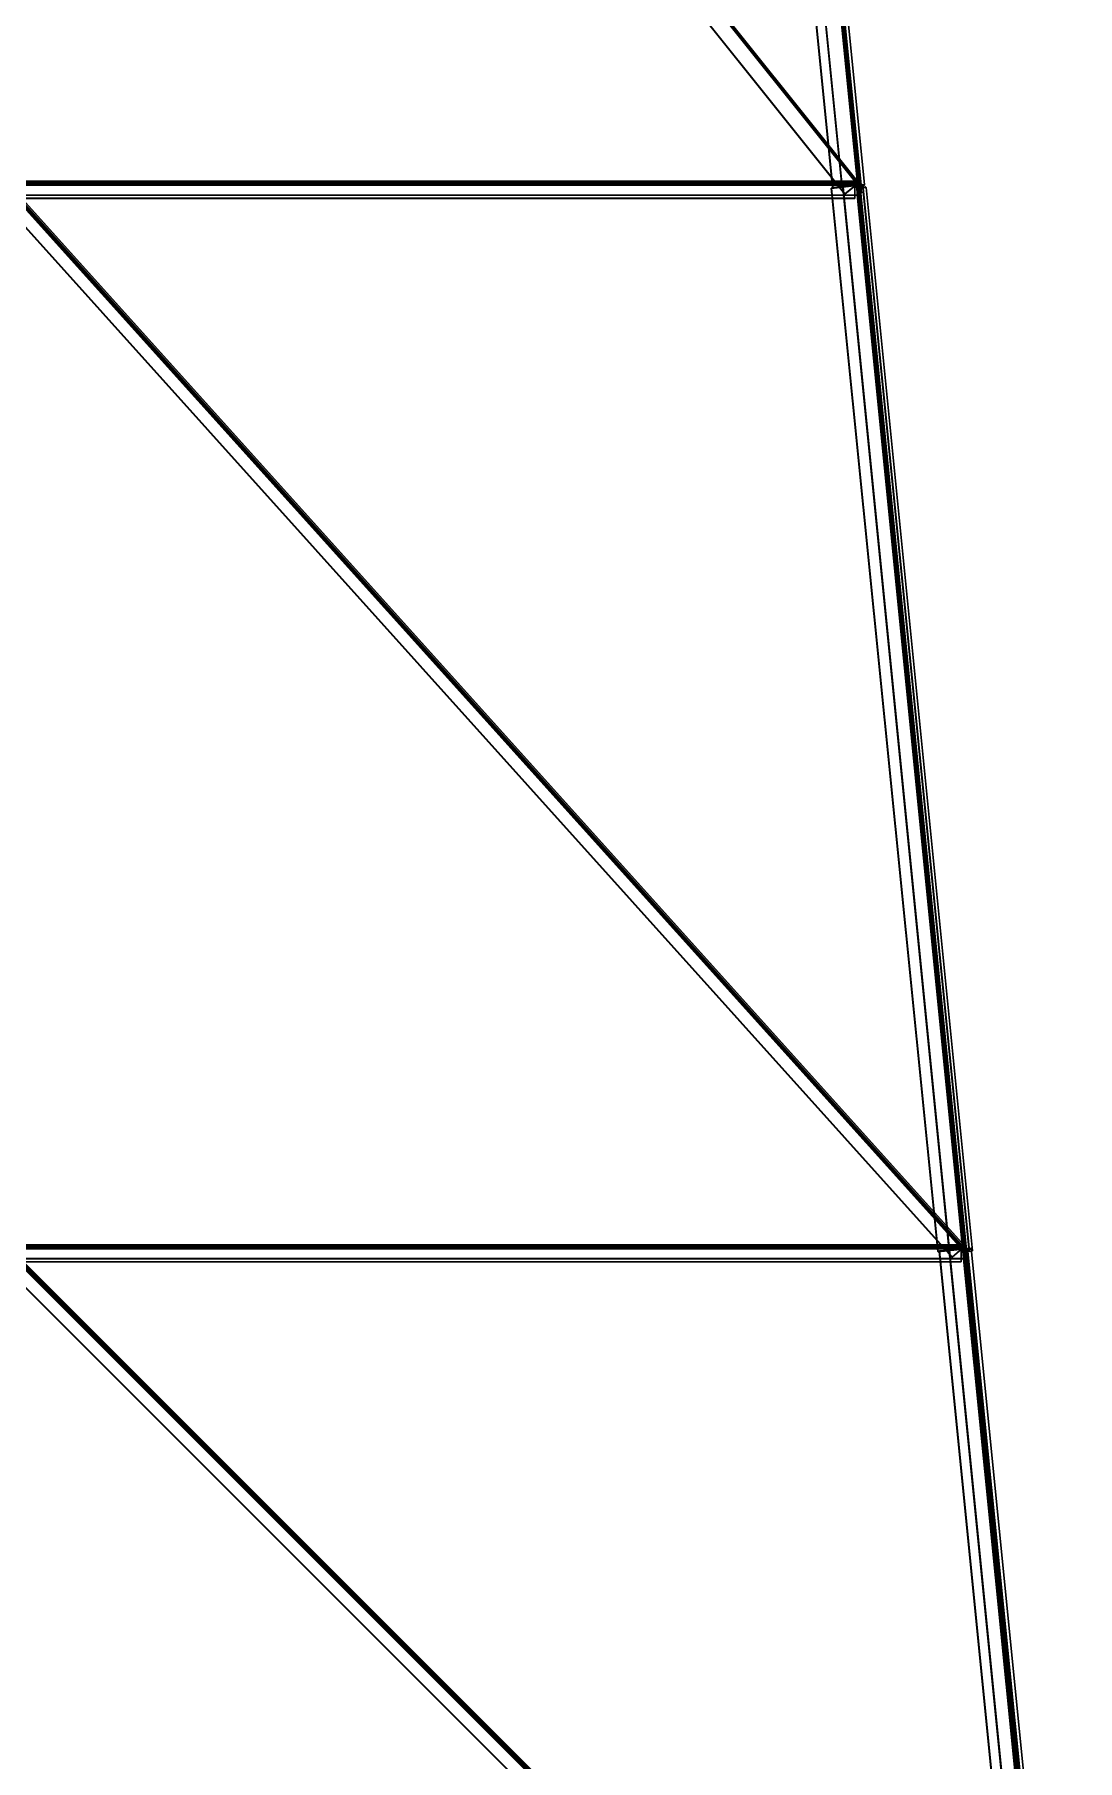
# Model space of a CAD drawing. Extents: x -15.8 to 15, y 4.5 to 69.4.
# Drawn here: x 0.14 to 5.05, y 12.6 to 20.71 of the extents above; entities that cross this region are included whole.
import ezdxf

# ---------------------------------------------------------------- set-up
doc = ezdxf.new("R2010")
doc.units = 0

msp = doc.modelspace()

# ---------------------------------------------------------------- linework, layer by layer
at = {"layer": '1', "color": 5}
for points in [[(0.0152, 25.0145, 3.5234), (4.0152, 20.0145, 4.0234), (3.9531, 19.9643, 4.0189), (-0.0469, 24.9643, 3.5189)], [(-0.0465, 24.9649, -3.5209), (3.9535, 19.9649, -4.0209), (4.0159, 20.015, -4.0226), (0.0159, 25.015, -3.5226)], [(-0.0464, 24.9642, 3.5129), (3.9536, 19.9642, 4.0129), (4.0111, 20.0106, 4.017), (0.0111, 25.0106, 3.517)], [(0.0116, 25.0109, -3.5165), (4.0116, 20.0109, -4.0165), (3.9539, 19.9646, -4.0149), (-0.0461, 24.9646, -3.5149)], [(0.0111, 25.0106, 3.517), (4.0111, 20.0106, 4.017), (4.0179, 20.0087, 3.9434), (0.0179, 25.0087, 3.4434)], [(0.0164, 25.0074, -3.4428), (4.0164, 20.0074, -3.9428), (4.0116, 20.0109, -4.0165), (0.0116, 25.0109, -3.5165)], [(0.0226, 25.0124, 3.4437), (4.0226, 20.0124, 3.9437), (4.0152, 20.0145, 4.0234), (0.0152, 25.0145, 3.5234)], [(0.0159, 25.015, -3.5226), (4.0159, 20.015, -4.0226), (4.0211, 20.0112, -3.9429), (0.0211, 25.0112, -3.4429)], [(0.0211, 25.0112, -3.4429), (4.0211, 20.0112, -3.9429), (4.0164, 20.0074, -3.9428), (0.0164, 25.0074, -3.4428)], [(0.0179, 25.0087, 3.4434), (4.0179, 20.0087, 3.9434), (4.0226, 20.0124, 3.9437), (0.0226, 25.0124, 3.4437)], [(3.4395, 25.0039, -0.0125), (3.9395, 20.0039, -4.0125), (4.0181, 20.0171, -4.0191), (3.5181, 25.0171, -0.0191)], [(3.4405, 25.0003, -0.0078), (3.9405, 20.0003, -4.0078), (3.9395, 20.0039, -4.0125), (3.4395, 25.0039, -0.0125)], [(3.5189, 25.0168, 0.0186), (4.0189, 20.0168, 4.0186), (3.9399, 20.0051, 4.0139), (3.4399, 25.0051, 0.0139)], [(3.4399, 25.0051, 0.0139), (3.9399, 20.0051, 4.0139), (3.9407, 20.0015, 4.0093), (3.4407, 25.0015, 0.0093)], [(3.5132, 25.0125, -0.014), (4.0132, 20.0125, -4.014), (3.9405, 20.0003, -4.0078), (3.4405, 25.0003, -0.0078)], [(3.4407, 25.0015, 0.0093), (3.9407, 20.0015, 4.0093), (4.0138, 20.0123, 4.0136), (3.5138, 25.0123, 0.0136)], [(3.5256, 24.9677, 0.0436), (4.0256, 19.9677, -3.9564), (4.0132, 20.0125, -4.014), (3.5132, 25.0125, -0.014)], [(3.5138, 25.0123, 0.0136), (4.0138, 20.0123, 4.0136), (4.0239, 19.9671, 3.9559), (3.5239, 24.9671, -0.0441)], [(3.5181, 25.0171, -0.0191), (4.0181, 20.0171, -4.0191), (4.0315, 19.9687, -3.9569), (3.5315, 24.9687, 0.0431)], [(3.5298, 24.968, -0.0438), (4.0298, 19.968, 3.9562), (4.0189, 20.0168, 4.0186), (3.5189, 25.0168, 0.0186)], [(-0.0469, 24.9643, 3.5189), (3.9531, 19.9643, 4.0189), (3.9536, 19.9642, 4.0129), (-0.0464, 24.9642, 3.5129)], [(-0.0461, 24.9646, -3.5149), (3.9539, 19.9646, -4.0149), (3.9535, 19.9649, -4.0209), (-0.0465, 24.9649, -3.5209)], [(3.5239, 24.9671, -0.0441), (4.0239, 19.9671, 3.9559), (4.0298, 19.968, 3.9562), (3.5298, 24.968, -0.0438)], [(3.5315, 24.9687, 0.0431), (4.0315, 19.9687, -3.9569), (4.0256, 19.9677, -3.9564), (3.5256, 24.9677, 0.0436)], [(0.013, 20.0131, -4.0136), (4.513, 15.0131, -4.5136), (4.4581, 14.9647, -4.5244), (-0.0419, 19.9647, -4.0244)], [(-0.0419, 19.9647, -4.0244), (4.4581, 14.9647, -4.5244), (4.4584, 14.9656, -4.5303), (-0.0416, 19.9656, -4.0303)], [(-0.0416, 19.9656, -4.0303), (4.4584, 14.9656, -4.5303), (4.5178, 15.0179, -4.5187), (0.0178, 20.0179, -4.0187)], [(-0.0412, 19.9656, 4.0267), (4.4588, 14.9656, 4.5267), (4.5135, 15.0134, 4.5128), (0.0135, 20.0134, 4.0128)], [(-0.0407, 19.9666, 4.0326), (4.4593, 14.9666, 4.5326), (4.4588, 14.9656, 4.5267), (-0.0412, 19.9656, 4.0267)], [(0.0185, 20.0184, 4.0176), (4.5185, 15.0184, 4.5176), (4.4593, 14.9666, 4.5326), (-0.0407, 19.9666, 4.0326)], [(0.0097, 20.0188, -4.0097), (4.0097, 20.0188, -0.0097), (3.9678, 20.0096, 0.0322), (-0.0322, 20.0096, -3.9678)], [(-0.0322, 20.0096, -3.9678), (3.9678, 20.0096, 0.0322), (3.9682, 20.0056, 0.0318), (-0.0318, 20.0056, -3.9682)], [(-0.032, 20.0109, 3.968), (3.968, 20.0109, -0.032), (4.0101, 20.0184, 0.0101), (0.0101, 20.0184, 4.0101)], [(-0.0316, 20.0069, 3.9684), (3.9684, 20.0069, -0.0316), (3.968, 20.0109, -0.032), (-0.032, 20.0109, 3.968)], [(-0.0318, 20.0056, -3.9682), (3.9682, 20.0056, 0.0318), (4.0074, 20.0143, -0.0074), (0.0074, 20.0143, -4.0074)], [(0.0076, 20.014, 4.0076), (4.0076, 20.014, 0.0076), (3.9684, 20.0069, -0.0316), (-0.0316, 20.0069, 3.9684)], [(0.0135, 20.0134, 4.0128), (4.5135, 15.0134, 4.5128), (4.5067, 15.0001, 4.4404), (0.0067, 20.0001, 3.9404)], [(0.0067, 20.0001, 3.9404), (4.5067, 15.0001, 4.4404), (4.5112, 15.004, 4.4392), (0.0112, 20.004, 3.9392)], [(0.0074, 20.0143, -4.0074), (4.0074, 20.0143, -0.0074), (4.0135, 19.9589, -0.0135), (0.0135, 19.9589, -4.0135)], [(0.0126, 19.9584, 4.0126), (4.0126, 19.9584, 0.0126), (4.0076, 20.014, 0.0076), (0.0076, 20.014, 4.0076)], [(0.0086, 20.0018, -3.9406), (4.5086, 15.0018, -4.4406), (4.513, 15.0131, -4.5136), (0.013, 20.0131, -4.0136)], [(0.0131, 20.0057, -3.9398), (4.5131, 15.0057, -4.4398), (4.5086, 15.0018, -4.4406), (0.0086, 20.0018, -3.9406)], [(0.0162, 19.9595, -4.0162), (4.0162, 19.9595, -0.0162), (4.0097, 20.0188, -0.0097), (0.0097, 20.0188, -4.0097)], [(0.0101, 20.0184, 4.0101), (4.0101, 20.0184, 0.0101), (4.0154, 19.9589, 0.0154), (0.0154, 19.9589, 4.0154)], [(0.0112, 20.004, 3.9392), (4.5112, 15.004, 4.4392), (4.5185, 15.0184, 4.5176), (0.0185, 20.0184, 4.0176)], [(0.0178, 20.0179, -4.0187), (4.5178, 15.0179, -4.5187), (4.5131, 15.0057, -4.4398), (0.0131, 20.0057, -3.9398)], [(4.0181, 20.0171, -4.0191), (3.9395, 20.0039, -4.0125), (3.9405, 20.0003, -4.0078)], [(4.0189, 20.0168, 4.0186), (3.9407, 20.0015, 4.0093), (3.9399, 20.0051, 4.0139)], [(4.0181, 20.0171, -4.0191), (3.9405, 20.0003, -4.0078), (4.0132, 20.0125, -4.014)], [(4.0189, 20.0168, 4.0186), (4.0138, 20.0123, 4.0136), (3.9407, 20.0015, 4.0093)], [(4.0226, 20.0158, 0.015), (4.0165, 20.0115, 0.011), (3.9427, 20.0085, 0.0158)], [(4.0226, 20.0158, 0.015), (3.9427, 20.0085, 0.0158), (3.9429, 20.0125, 0.0203)], [(3.9429, 20.0125, 0.0203), (4.4429, 15.0125, 4.5203), (4.4427, 15.0085, 4.5158), (3.9427, 20.0085, 0.0158)], [(3.9427, 20.0085, 0.0158), (4.4427, 15.0085, 4.5158), (4.5165, 15.0115, 4.511), (4.0165, 20.0115, 0.011)], [(4.0226, 20.0158, 0.015), (4.5226, 15.0158, 4.515), (4.4429, 15.0125, 4.5203), (3.9429, 20.0125, 0.0203)], [(4.0236, 20.0151, -0.0142), (3.944, 20.0144, -0.0222), (3.9436, 20.0103, -0.0178)], [(4.0236, 20.0151, -0.0142), (3.9436, 20.0103, -0.0178), (4.0172, 20.011, -0.0103)], [(3.9436, 20.0103, -0.0178), (4.4436, 15.0103, -4.5178), (4.444, 15.0144, -4.5222), (3.944, 20.0144, -0.0222)], [(4.0172, 20.011, -0.0103), (4.5172, 15.011, -4.5103), (4.4436, 15.0103, -4.5178), (3.9436, 20.0103, -0.0178)], [(3.944, 20.0144, -0.0222), (4.444, 15.0144, -4.5222), (4.5236, 15.0151, -4.5142), (4.0236, 20.0151, -0.0142)], [(4.0152, 20.0145, 4.0234), (3.9536, 19.9642, 4.0129), (3.9531, 19.9643, 4.0189)], [(4.0159, 20.015, -4.0226), (3.9535, 19.9649, -4.0209), (3.9539, 19.9646, -4.0149)], [(4.0152, 20.0145, 4.0234), (4.0111, 20.0106, 4.017), (3.9536, 19.9642, 4.0129)], [(4.0159, 20.015, -4.0226), (3.9539, 19.9646, -4.0149), (4.0116, 20.0109, -4.0165)], [(4.0097, 20.0188, -0.0097), (3.9682, 20.0056, 0.0318), (3.9678, 20.0096, 0.0322)], [(4.0101, 20.0184, 0.0101), (3.968, 20.0109, -0.032), (3.9684, 20.0069, -0.0316)], [(4.0097, 20.0188, -0.0097), (4.0074, 20.0143, -0.0074), (3.9682, 20.0056, 0.0318)], [(4.0101, 20.0184, 0.0101), (3.9684, 20.0069, -0.0316), (4.0076, 20.014, 0.0076)], [(4.0097, 20.0188, -0.0097), (4.0135, 19.9589, -0.0135), (4.0074, 20.0143, -0.0074)], [(4.0101, 20.0184, 0.0101), (4.0076, 20.014, 0.0076), (4.0126, 19.9584, 0.0126)], [(4.0097, 20.0188, -0.0097), (4.0162, 19.9595, -0.0162), (4.0135, 19.9589, -0.0135)], [(4.0101, 20.0184, 0.0101), (4.0126, 19.9584, 0.0126), (4.0154, 19.9589, 0.0154)], [(4.0152, 20.0145, 4.0234), (4.0179, 20.0087, 3.9434), (4.0111, 20.0106, 4.017)], [(4.0159, 20.015, -4.0226), (4.0116, 20.0109, -4.0165), (4.0164, 20.0074, -3.9428)], [(4.0236, 20.0151, -0.0142), (4.0172, 20.011, -0.0103), (4.0122, 19.9614, 0.0443)], [(4.0236, 20.0151, -0.0142), (4.0122, 19.9614, 0.0443), (4.0182, 19.9614, 0.0449)], [(4.0122, 19.9614, 0.0443), (4.5122, 14.9614, -4.4557), (4.5172, 15.011, -4.5103), (4.0172, 20.011, -0.0103)], [(4.0182, 19.9614, 0.0449), (4.5182, 14.9614, -4.4551), (4.5122, 14.9614, -4.4557), (4.0122, 19.9614, 0.0443)], [(4.0181, 20.0171, -4.0191), (4.0132, 20.0125, -4.014), (4.0256, 19.9677, -3.9564)], [(4.0189, 20.0168, 4.0186), (4.0239, 19.9671, 3.9559), (4.0138, 20.0123, 4.0136)], [(4.0226, 20.0158, 0.015), (4.0209, 19.9622, -0.0443), (4.0149, 19.9619, -0.0439)], [(4.0226, 20.0158, 0.015), (4.0149, 19.9619, -0.0439), (4.0165, 20.0115, 0.011)], [(4.0165, 20.0115, 0.011), (4.5165, 15.0115, 4.511), (4.5149, 14.9619, 4.4561), (4.0149, 19.9619, -0.0439)], [(4.0149, 19.9619, -0.0439), (4.5149, 14.9619, 4.4561), (4.5209, 14.9622, 4.4557), (4.0209, 19.9622, -0.0443)], [(4.0152, 20.0145, 4.0234), (4.0226, 20.0124, 3.9437), (4.0179, 20.0087, 3.9434)], [(4.0159, 20.015, -4.0226), (4.0164, 20.0074, -3.9428), (4.0211, 20.0112, -3.9429)], [(4.0181, 20.0171, -4.0191), (4.0256, 19.9677, -3.9564), (4.0315, 19.9687, -3.9569)], [(4.0236, 20.0151, -0.0142), (4.5236, 15.0151, -4.5142), (4.5182, 14.9614, -4.4551), (4.0182, 19.9614, 0.0449)], [(4.0189, 20.0168, 4.0186), (4.0298, 19.968, 3.9562), (4.0239, 19.9671, 3.9559)], [(4.0209, 19.9622, -0.0443), (4.5209, 14.9622, 4.4557), (4.5226, 15.0158, 4.515), (4.0226, 20.0158, 0.015)], [(0.0154, 19.9589, 4.0154), (4.0154, 19.9589, 0.0154), (4.0126, 19.9584, 0.0126), (0.0126, 19.9584, 4.0126)], [(0.0135, 19.9589, -4.0135), (4.0135, 19.9589, -0.0135), (4.0162, 19.9595, -0.0162), (0.0162, 19.9595, -4.0162)], [(0.0123, 15.0137, -4.5136), (5.0123, 10.0137, -5.0136), (4.96, 9.9625, -5.0245), (-0.04, 14.9625, -4.5245)], [(-0.0396, 14.9634, -4.5304), (4.9604, 9.9634, -5.0304), (5.0169, 10.0188, -5.0187), (0.0169, 15.0188, -4.5187)], [(-0.0392, 14.9636, 4.5272), (4.9608, 9.9636, 5.0272), (5.0129, 10.0141, 5.0127), (0.0129, 15.0141, 4.5127)], [(0.0176, 15.0194, 4.5174), (5.0176, 10.0194, 5.0174), (4.9614, 9.9647, 5.0331), (-0.0386, 14.9647, 4.5331)], [(-0.0322, 15.0096, 4.4678), (4.4678, 15.0096, -0.0322), (4.5097, 15.0188, 0.0097), (0.0097, 15.0188, 4.5097)], [(0.0097, 15.0188, -4.5097), (4.5097, 15.0188, -0.0097), (4.4678, 15.0096, 0.0322), (-0.0322, 15.0096, -4.4678)], [(0.0074, 15.0143, 4.5074), (4.5074, 15.0143, 0.0074), (4.4682, 15.0056, -0.0318), (-0.0318, 15.0056, 4.4682)], [(-0.0318, 15.0056, -4.4682), (4.4682, 15.0056, 0.0318), (4.5074, 15.0143, -0.0074), (0.0074, 15.0143, -4.5074)], [(0.0129, 15.0141, 4.5127), (5.0129, 10.0141, 5.0127), (5.0062, 10.0002, 4.9403), (0.0062, 15.0002, 4.4403)], [(0.0135, 14.9589, 4.5135), (4.5135, 14.9589, 0.0135), (4.5074, 15.0143, 0.0074), (0.0074, 15.0143, 4.5074)], [(0.0074, 15.0143, -4.5074), (4.5074, 15.0143, -0.0074), (4.5135, 14.9589, -0.0135), (0.0135, 14.9589, -4.5135)], [(0.0083, 15.0024, -4.4406), (5.0083, 10.0024, -4.9406), (5.0123, 10.0137, -5.0136), (0.0123, 15.0137, -4.5136)], [(0.0097, 15.0188, 4.5097), (4.5097, 15.0188, 0.0097), (4.5162, 14.9595, 0.0162), (0.0162, 14.9595, 4.5162)], [(0.0162, 14.9595, -4.5162), (4.5162, 14.9595, -0.0162), (4.5097, 15.0188, -0.0097), (0.0097, 15.0188, -4.5097)], [(0.0104, 15.0043, 4.4391), (5.0104, 10.0043, 4.9391), (5.0176, 10.0194, 5.0174), (0.0176, 15.0194, 4.5174)], [(0.0169, 15.0188, -4.5187), (5.0169, 10.0188, -5.0187), (5.0126, 10.0065, -4.9397), (0.0126, 15.0065, -4.4397)], [(4.5225, 15.0166, 0.0144), (4.5164, 15.0121, 0.0105), (4.4426, 15.0092, 0.0149)], [(4.5225, 15.0166, 0.0144), (4.4426, 15.0092, 0.0149), (4.4427, 15.0134, 0.0192)], [(4.4427, 15.0134, 0.0192), (4.9427, 10.0134, 5.0192), (4.9426, 10.0092, 5.0149), (4.4426, 15.0092, 0.0149)], [(4.4426, 15.0092, 0.0149), (4.9426, 10.0092, 5.0149), (5.0164, 10.0121, 5.0105), (4.5164, 15.0121, 0.0105)], [(4.5225, 15.0166, 0.0144), (5.0225, 10.0166, 5.0144), (4.9427, 10.0134, 5.0192), (4.4427, 15.0134, 0.0192)], [(4.5226, 15.0158, 4.515), (4.5165, 15.0115, 4.511), (4.4427, 15.0085, 4.5158)], [(4.5226, 15.0158, 4.515), (4.4427, 15.0085, 4.5158), (4.4429, 15.0125, 4.5203)], [(4.5237, 15.0158, -0.0134), (4.4441, 15.0157, -0.0213), (4.4436, 15.0115, -0.0171)], [(4.5237, 15.0158, -0.0134), (4.4436, 15.0115, -0.0171), (4.5173, 15.0115, -0.0098)], [(4.4436, 15.0115, -0.0171), (4.9436, 10.0115, -5.0171), (4.9441, 10.0157, -5.0213), (4.4441, 15.0157, -0.0213)], [(4.5236, 15.0151, -4.5142), (4.444, 15.0144, -4.5222), (4.4436, 15.0103, -4.5178)], [(4.5236, 15.0151, -4.5142), (4.4436, 15.0103, -4.5178), (4.5172, 15.011, -4.5103)], [(4.5173, 15.0115, -0.0098), (5.0173, 10.0115, -5.0098), (4.9436, 10.0115, -5.0171), (4.4436, 15.0115, -0.0171)], [(4.4441, 15.0157, -0.0213), (4.9441, 10.0157, -5.0213), (5.0237, 10.0158, -5.0134), (4.5237, 15.0158, -0.0134)], [(4.5178, 15.0179, -4.5187), (4.4584, 14.9656, -4.5303), (4.4581, 14.9647, -4.5244)], [(4.5178, 15.0179, -4.5187), (4.4581, 14.9647, -4.5244), (4.513, 15.0131, -4.5136)], [(4.5185, 15.0184, 4.5176), (4.5135, 15.0134, 4.5128), (4.4588, 14.9656, 4.5267)], [(4.5185, 15.0184, 4.5176), (4.4588, 14.9656, 4.5267), (4.4593, 14.9666, 4.5326)], [(4.5097, 15.0188, 0.0097), (4.4678, 15.0096, -0.0322), (4.4682, 15.0056, -0.0318)], [(4.5097, 15.0188, -0.0097), (4.4682, 15.0056, 0.0318), (4.4678, 15.0096, 0.0322)], [(4.5097, 15.0188, 0.0097), (4.4682, 15.0056, -0.0318), (4.5074, 15.0143, 0.0074)], [(4.5097, 15.0188, -0.0097), (4.5074, 15.0143, -0.0074), (4.4682, 15.0056, 0.0318)], [(4.5185, 15.0184, 4.5176), (4.5112, 15.004, 4.4392), (4.5067, 15.0001, 4.4404)], [(4.5185, 15.0184, 4.5176), (4.5067, 15.0001, 4.4404), (4.5135, 15.0134, 4.5128)], [(4.5097, 15.0188, 0.0097), (4.5074, 15.0143, 0.0074), (4.5135, 14.9589, 0.0135)], [(4.5097, 15.0188, -0.0097), (4.5135, 14.9589, -0.0135), (4.5074, 15.0143, -0.0074)], [(4.5178, 15.0179, -4.5187), (4.513, 15.0131, -4.5136), (4.5086, 15.0018, -4.4406)], [(4.5178, 15.0179, -4.5187), (4.5086, 15.0018, -4.4406), (4.5131, 15.0057, -4.4398)], [(4.5097, 15.0188, 0.0097), (4.5135, 14.9589, 0.0135), (4.5162, 14.9595, 0.0162)], [(4.5097, 15.0188, -0.0097), (4.5162, 14.9595, -0.0162), (4.5135, 14.9589, -0.0135)], [(4.5237, 15.0158, -0.0134), (4.5173, 15.0115, -0.0098), (4.5121, 14.959, 0.0422)], [(4.5237, 15.0158, -0.0134), (4.5121, 14.959, 0.0422), (4.5181, 14.9591, 0.0428)], [(4.5121, 14.959, 0.0422), (5.0121, 9.959, -4.9578), (5.0173, 10.0115, -5.0098), (4.5173, 15.0115, -0.0098)], [(4.5236, 15.0151, -4.5142), (4.5172, 15.011, -4.5103), (4.5122, 14.9614, -4.4557)], [(4.5236, 15.0151, -4.5142), (4.5122, 14.9614, -4.4557), (4.5182, 14.9614, -4.4551)], [(4.5226, 15.0158, 4.515), (4.5209, 14.9622, 4.4557), (4.5149, 14.9619, 4.4561)], [(4.5226, 15.0158, 4.515), (4.5149, 14.9619, 4.4561), (4.5165, 15.0115, 4.511)], [(4.5225, 15.0166, 0.0144), (4.5213, 14.96, -0.0421), (4.5154, 14.9598, -0.0418)], [(4.5225, 15.0166, 0.0144), (4.5154, 14.9598, -0.0418), (4.5164, 15.0121, 0.0105)], [(4.5164, 15.0121, 0.0105), (5.0164, 10.0121, 5.0105), (5.0154, 9.9598, 4.9582), (4.5154, 14.9598, -0.0418)], [(4.5237, 15.0158, -0.0134), (5.0237, 10.0158, -5.0134), (5.0181, 9.9591, -4.9572), (4.5181, 14.9591, 0.0428)], [(4.5213, 14.96, -0.0421), (5.0213, 9.96, 4.9579), (5.0225, 10.0166, 5.0144), (4.5225, 15.0166, 0.0144)], [(-0.04, 14.9625, -4.5245), (4.96, 9.9625, -5.0245), (4.9604, 9.9634, -5.0304), (-0.0396, 14.9634, -4.5304)], [(-0.0386, 14.9647, 4.5331), (4.9614, 9.9647, 5.0331), (4.9608, 9.9636, 5.0272), (-0.0392, 14.9636, 4.5272)], [(-0.0318, 15.0056, 4.4682), (4.4682, 15.0056, -0.0318), (4.4678, 15.0096, -0.0322), (-0.0322, 15.0096, 4.4678)], [(-0.0322, 15.0096, -4.4678), (4.4678, 15.0096, 0.0322), (4.4682, 15.0056, 0.0318), (-0.0318, 15.0056, -4.4682)], [(0.0062, 15.0002, 4.4403), (5.0062, 10.0002, 4.9403), (5.0104, 10.0043, 4.9391), (0.0104, 15.0043, 4.4391)], [(0.0126, 15.0065, -4.4397), (5.0126, 10.0065, -4.9397), (5.0083, 10.0024, -4.9406), (0.0083, 15.0024, -4.4406)], [(0.0162, 14.9595, 4.5162), (4.5162, 14.9595, 0.0162), (4.5135, 14.9589, 0.0135), (0.0135, 14.9589, 4.5135)], [(0.0135, 14.9589, -4.5135), (4.5135, 14.9589, -0.0135), (4.5162, 14.9595, -0.0162), (0.0162, 14.9595, -4.5162)], [(4.5181, 14.9591, 0.0428), (5.0181, 9.9591, -4.9572), (5.0121, 9.959, -4.9578), (4.5121, 14.959, 0.0422)], [(4.5154, 14.9598, -0.0418), (5.0154, 9.9598, 4.9582), (5.0213, 9.96, 4.9579), (4.5213, 14.96, -0.0421)]]:
    msp.add_3dface(points, dxfattribs=at)
at = {"layer": '1', "color": 3}
for points in [[(3.3965, 24.9937, 3.54), (3.8965, 19.9937, 4.04), (4.0312, 20.0056, 4.0252), (3.5312, 25.0056, 3.5252)], [(3.5312, 25.0056, -3.5252), (4.0312, 20.0056, -4.0252), (3.8965, 19.9937, -4.04), (3.3965, 24.9937, -3.54)], [(3.3979, 24.9952, 3.5538), (3.8979, 19.9952, 4.0538), (3.8965, 19.9937, 4.04), (3.3965, 24.9937, 3.54)], [(3.3965, 24.9937, -3.54), (3.8965, 19.9937, -4.04), (3.8979, 19.9952, -4.0538), (3.3979, 24.9952, -3.5538)], [(3.5464, 25.0084, 3.5376), (4.0464, 20.0084, 4.0376), (3.8979, 19.9952, 4.0538), (3.3979, 24.9952, 3.5538)], [(3.3979, 24.9952, -3.5538), (3.8979, 19.9952, -4.0538), (4.0464, 20.0084, -4.0376), (3.5464, 25.0084, -3.5376)], [(3.5312, 25.0056, 3.5252), (4.0312, 20.0056, 4.0252), (4.0178, 19.9909, 3.8907), (3.5178, 24.9909, 3.3907)], [(3.5178, 24.9909, -3.3907), (4.0178, 19.9909, -3.8907), (4.0312, 20.0056, -4.0252), (3.5312, 25.0056, -3.5252)], [(3.5178, 24.9909, 3.3907), (4.0178, 19.9909, 3.8907), (4.0317, 19.9921, 3.8892), (3.5317, 24.9921, 3.3892)], [(3.5317, 24.9921, -3.3892), (4.0317, 19.9921, -3.8892), (4.0178, 19.9909, -3.8907), (3.5178, 24.9909, -3.3907)], [(3.5317, 24.9921, 3.3892), (4.0317, 19.9921, 3.8892), (4.0464, 20.0084, 4.0376), (3.5464, 25.0084, 3.5376)], [(3.5464, 25.0084, -3.5376), (4.0464, 20.0084, -4.0376), (4.0317, 19.9921, -3.8892), (3.5317, 24.9921, -3.3892)], [(4, 19.9444, 4.0273), (0, 19.9444, 4.0273), (0, 20.0241, 4.0201), (4, 20.0241, 4.0201)], [(4, 20.0241, 4.0201), (0, 20.0241, 4.0201), (0, 20.0169, 3.9405), (4, 20.0169, 3.9405)], [(0, 19.9444, -4.0273), (4, 19.9444, -4.0273), (4, 20.0241, -4.0201), (0, 20.0241, -4.0201)], [(0, 20.0241, -4.0201), (4, 20.0241, -4.0201), (4, 20.0169, -3.9405), (0, 20.0169, -3.9405)], [(4, 20.0176, 4.0147), (0, 20.0176, 4.0147), (0, 19.9439, 4.0213), (4, 19.9439, 4.0213)], [(4, 20.011, 3.941), (0, 20.011, 3.941), (0, 20.0176, 4.0147), (4, 20.0176, 4.0147)], [(0, 20.0176, -4.0147), (4, 20.0176, -4.0147), (4, 19.9439, -4.0213), (0, 19.9439, -4.0213)], [(0, 20.011, -3.941), (4, 20.011, -3.941), (4, 20.0176, -4.0147), (0, 20.0176, -4.0147)], [(4, 20.0169, 3.9405), (0, 20.0169, 3.9405), (0, 20.011, 3.941), (4, 20.011, 3.941)], [(0, 20.0169, -3.9405), (4, 20.0169, -3.9405), (4, 20.011, -3.941), (0, 20.011, -3.941)], [(4.0387, 20.0086, 4.0469), (4.5387, 15.0086, 4.5469), (4.3902, 14.9924, 4.5335), (3.8902, 19.9924, 4.0335)], [(4.0387, 20.0086, 4.0469), (3.8917, 19.9909, 4.0177), (3.8902, 19.9924, 4.0335)], [(3.8902, 19.9924, -4.0335), (4.3902, 14.9924, -4.5335), (4.5387, 15.0086, -4.5469), (4.0387, 20.0086, -4.0469)], [(4.0387, 20.0086, -4.0469), (3.8902, 19.9924, -4.0335), (3.8917, 19.9909, -4.0177)], [(3.8902, 19.9924, 4.0335), (4.3902, 14.9924, 4.5335), (4.3917, 14.9909, 4.5177), (3.8917, 19.9909, 4.0177)], [(3.8917, 19.9909, -4.0177), (4.3917, 14.9909, -4.5177), (4.3902, 14.9924, -4.5335), (3.8902, 19.9924, -4.0335)], [(4.0387, 20.0086, 4.0469), (4.0244, 20.0054, 4.0296), (3.8917, 19.9909, 4.0177)], [(4.0387, 20.0086, -4.0469), (3.8917, 19.9909, -4.0177), (4.0244, 20.0054, -4.0296)], [(3.8917, 19.9909, 4.0177), (4.3917, 14.9909, 4.5177), (4.5244, 15.0054, 4.5296), (4.0244, 20.0054, 4.0296)], [(4.0244, 20.0054, -4.0296), (4.5244, 15.0054, -4.5296), (4.3917, 14.9909, -4.5177), (3.8917, 19.9909, -4.0177)], [(4.0464, 20.0084, 4.0376), (4.0312, 20.0056, 4.0252), (3.8965, 19.9937, 4.04)], [(4.0464, 20.0084, 4.0376), (3.8965, 19.9937, 4.04), (3.8979, 19.9952, 4.0538)], [(4.0464, 20.0084, -4.0376), (3.8979, 19.9952, -4.0538), (3.8965, 19.9937, -4.04)], [(4.0464, 20.0084, -4.0376), (3.8965, 19.9937, -4.04), (4.0312, 20.0056, -4.0252)], [(3.9402, 20.0158, 4), (3.9402, 20.0158), (4.0197, 20.0245), (4.0197, 20.0245, 4)], [(4.0197, 20.0245, 4), (3.9402, 20.0158, 4), (3.9408, 20.0099, 4)], [(4.0197, 20.0245), (3.9402, 20.0158), (3.9408, 20.0099)], [(3.9402, 20.0158), (3.9402, 20.0158, -4), (4.0197, 20.0245, -4), (4.0197, 20.0245)], [(4.0197, 20.0245), (3.9402, 20.0158), (3.9408, 20.0099)], [(4.0197, 20.0245, -4), (3.9402, 20.0158, -4), (3.9408, 20.0099, -4)], [(3.9408, 20.0099, 4), (3.9408, 20.0099), (3.9402, 20.0158), (3.9402, 20.0158, 4)], [(3.9408, 20.0099), (3.9408, 20.0099, -4), (3.9402, 20.0158, -4), (3.9402, 20.0158)], [(4.0197, 20.0245, 4), (3.9408, 20.0099, 4), (4.0144, 20.0179, 4)], [(4.0197, 20.0245), (3.9408, 20.0099), (4.0144, 20.0179)], [(4.0197, 20.0245), (3.9408, 20.0099), (4.0144, 20.0179)], [(4.0197, 20.0245, -4), (3.9408, 20.0099, -4), (4.0144, 20.0179, -4)], [(4.0144, 20.0179, 4), (4.0144, 20.0179), (3.9408, 20.0099), (3.9408, 20.0099, 4)], [(4.0144, 20.0179), (4.0144, 20.0179, -4), (3.9408, 20.0099, -4), (3.9408, 20.0099)], [(4, 20.0241, 4.0201), (4, 19.9444, 4.0273), (4, 19.9439, 4.0213)], [(4, 20.0241, 4.0201), (4, 19.9439, 4.0213), (4, 20.0176, 4.0147)], [(4, 20.0241, 4.0201), (4, 20.0176, 4.0147), (4, 20.011, 3.941)], [(4, 20.0241, 4.0201), (4, 20.011, 3.941), (4, 20.0169, 3.9405)], [(4, 20.0241, -4.0201), (4, 19.9444, -4.0273), (4, 19.9439, -4.0213)], [(4, 20.0241, -4.0201), (4, 19.9439, -4.0213), (4, 20.0176, -4.0147)], [(4, 20.0241, -4.0201), (4, 20.0176, -4.0147), (4, 20.011, -3.941)], [(4, 20.0241, -4.0201), (4, 20.011, -3.941), (4, 20.0169, -3.9405)], [(4.0197, 20.0245, 4), (4.0144, 20.0179, 4), (4.0224, 19.9443, 4)], [(4.0197, 20.0245), (4.0144, 20.0179), (4.0224, 19.9443)], [(4.0197, 20.0245), (4.0144, 20.0179), (4.0224, 19.9443)], [(4.0197, 20.0245, -4), (4.0144, 20.0179, -4), (4.0224, 19.9443, -4)], [(4.0224, 19.9443, 4), (4.0224, 19.9443), (4.0144, 20.0179), (4.0144, 20.0179, 4)], [(4.0224, 19.9443), (4.0224, 19.9443, -4), (4.0144, 20.0179, -4), (4.0144, 20.0179)], [(4.0464, 20.0084, 4.0376), (4.0317, 19.9921, 3.8892), (4.0178, 19.9909, 3.8907)], [(4.0464, 20.0084, 4.0376), (4.0178, 19.9909, 3.8907), (4.0312, 20.0056, 4.0252)], [(4.0464, 20.0084, -4.0376), (4.0312, 20.0056, -4.0252), (4.0178, 19.9909, -3.8907)], [(4.0464, 20.0084, -4.0376), (4.0178, 19.9909, -3.8907), (4.0317, 19.9921, -3.8892)], [(4.0197, 20.0245, 4), (4.0197, 20.0245), (4.0283, 19.945), (4.0283, 19.945, 4)], [(4.0197, 20.0245, 4), (4.0224, 19.9443, 4), (4.0283, 19.945, 4)], [(4.0197, 20.0245), (4.0224, 19.9443), (4.0283, 19.945)], [(4.0197, 20.0245), (4.0197, 20.0245, -4), (4.0283, 19.945, -4), (4.0283, 19.945)], [(4.0197, 20.0245), (4.0224, 19.9443), (4.0283, 19.945)], [(4.0197, 20.0245, -4), (4.0224, 19.9443, -4), (4.0283, 19.945, -4)], [(4.0387, 20.0086, 4.0469), (4.0376, 19.9934, 3.8968), (4.0244, 20.0054, 4.0296)], [(4.0387, 20.0086, -4.0469), (4.0244, 20.0054, -4.0296), (4.0376, 19.9934, -3.8968)], [(4.0244, 20.0054, 4.0296), (4.5244, 15.0054, 4.5296), (4.5376, 14.9934, 4.3968), (4.0376, 19.9934, 3.8968)], [(4.0376, 19.9934, -3.8968), (4.5376, 14.9934, -4.3968), (4.5244, 15.0054, -4.5296), (4.0244, 20.0054, -4.0296)], [(4.0387, 20.0086, 4.0469), (4.0535, 19.9952, 3.8982), (4.0376, 19.9934, 3.8968)], [(4.0387, 20.0086, -4.0469), (4.0376, 19.9934, -3.8968), (4.0535, 19.9952, -3.8982)], [(4.0376, 19.9934, 3.8968), (4.5376, 14.9934, 4.3968), (4.5535, 14.9952, 4.3982), (4.0535, 19.9952, 3.8982)], [(4.0535, 19.9952, -3.8982), (4.5535, 14.9952, -4.3982), (4.5376, 14.9934, -4.3968), (4.0376, 19.9934, -3.8968)], [(4.0535, 19.9952, 3.8982), (4.5535, 14.9952, 4.3982), (4.5387, 15.0086, 4.5469), (4.0387, 20.0086, 4.0469)], [(4.0387, 20.0086, -4.0469), (4.5387, 15.0086, -4.5469), (4.5535, 14.9952, -4.3982), (4.0535, 19.9952, -3.8982)], [(4, 19.9439, 4.0213), (0, 19.9439, 4.0213), (0, 19.9444, 4.0273), (4, 19.9444, 4.0273)], [(0, 19.9439, -4.0213), (4, 19.9439, -4.0213), (4, 19.9444, -4.0273), (0, 19.9444, -4.0273)], [(4.0283, 19.945, 4), (4.0283, 19.945), (4.0224, 19.9443), (4.0224, 19.9443, 4)], [(4.0283, 19.945), (4.0283, 19.945, -4), (4.0224, 19.9443, -4), (4.0224, 19.9443)], [(4.5, 14.945, 4.5284), (0, 14.945, 4.5284), (0, 15.0245, 4.5197), (4.5, 15.0245, 4.5197)], [(4.5, 15.0245, 4.5197), (0, 15.0245, 4.5197), (0, 15.0158, 4.4401), (4.5, 15.0158, 4.4401)], [(0, 14.945, -4.5284), (4.5, 14.945, -4.5284), (4.5, 15.0245, -4.5197), (0, 15.0245, -4.5197)], [(0, 15.0245, -4.5197), (4.5, 15.0245, -4.5197), (4.5, 15.0158, -4.4401), (0, 15.0158, -4.4401)], [(4.5, 15.0179, 4.5144), (0, 15.0179, 4.5144), (0, 14.9443, 4.5224), (4.5, 14.9443, 4.5224)], [(4.5, 15.0098, 4.4408), (0, 15.0098, 4.4408), (0, 15.0179, 4.5144), (4.5, 15.0179, 4.5144)], [(0, 15.0179, -4.5144), (4.5, 15.0179, -4.5144), (4.5, 14.9443, -4.5224), (0, 14.9443, -4.5224)], [(0, 15.0098, -4.4408), (4.5, 15.0098, -4.4408), (4.5, 15.0179, -4.5144), (0, 15.0179, -4.5144)], [(4.5, 15.0158, 4.4401), (0, 15.0158, 4.4401), (0, 15.0098, 4.4408), (4.5, 15.0098, 4.4408)], [(0, 15.0158, -4.4401), (4.5, 15.0158, -4.4401), (4.5, 15.0098, -4.4408), (0, 15.0098, -4.4408)], [(4.4405, 15.017, 4.5), (4.4405, 15.017), (4.5202, 15.0241), (4.5202, 15.0241, 4.5)], [(4.5202, 15.0241, 4.5), (4.4405, 15.017, 4.5), (4.441, 15.011, 4.5)], [(4.5202, 15.0241), (4.4405, 15.017), (4.441, 15.011)], [(4.4405, 15.017), (4.4405, 15.017, -4.5), (4.5202, 15.0241, -4.5), (4.5202, 15.0241)], [(4.5202, 15.0241), (4.4405, 15.017), (4.441, 15.011)], [(4.5202, 15.0241, -4.5), (4.4405, 15.017, -4.5), (4.441, 15.011, -4.5)], [(4.441, 15.011, 4.5), (4.441, 15.011), (4.4405, 15.017), (4.4405, 15.017, 4.5)], [(4.441, 15.011), (4.441, 15.011, -4.5), (4.4405, 15.017, -4.5), (4.4405, 15.017)], [(4.5202, 15.0241, 4.5), (4.441, 15.011, 4.5), (4.5147, 15.0176, 4.5)], [(4.5202, 15.0241), (4.441, 15.011), (4.5147, 15.0176)], [(4.5202, 15.0241), (4.441, 15.011), (4.5147, 15.0176)], [(4.5202, 15.0241, -4.5), (4.441, 15.011, -4.5), (4.5147, 15.0176, -4.5)], [(4.5147, 15.0176, 4.5), (4.5147, 15.0176), (4.441, 15.011), (4.441, 15.011, 4.5)], [(4.5147, 15.0176), (4.5147, 15.0176, -4.5), (4.441, 15.011, -4.5), (4.441, 15.011)], [(4.5, 15.0245, 4.5197), (4.5, 14.945, 4.5284), (4.5, 14.9443, 4.5224)], [(4.5, 15.0245, 4.5197), (4.5, 14.9443, 4.5224), (4.5, 15.0179, 4.5144)], [(4.5, 15.0245, 4.5197), (4.5, 15.0179, 4.5144), (4.5, 15.0098, 4.4408)], [(4.5, 15.0245, 4.5197), (4.5, 15.0098, 4.4408), (4.5, 15.0158, 4.4401)], [(4.5, 15.0245, -4.5197), (4.5, 14.945, -4.5284), (4.5, 14.9443, -4.5224)], [(4.5, 15.0245, -4.5197), (4.5, 14.9443, -4.5224), (4.5, 15.0179, -4.5144)], [(4.5, 15.0245, -4.5197), (4.5, 15.0179, -4.5144), (4.5, 15.0098, -4.4408)], [(4.5, 15.0245, -4.5197), (4.5, 15.0098, -4.4408), (4.5, 15.0158, -4.4401)], [(4.5202, 15.0241, 4.5), (4.5147, 15.0176, 4.5), (4.5213, 14.9439, 4.5)], [(4.5202, 15.0241), (4.5147, 15.0176), (4.5213, 14.9439)], [(4.5202, 15.0241), (4.5147, 15.0176), (4.5213, 14.9439)], [(4.5202, 15.0241, -4.5), (4.5147, 15.0176, -4.5), (4.5213, 14.9439, -4.5)], [(4.5213, 14.9439, 4.5), (4.5213, 14.9439), (4.5147, 15.0176), (4.5147, 15.0176, 4.5)], [(4.5213, 14.9439), (4.5213, 14.9439, -4.5), (4.5147, 15.0176, -4.5), (4.5147, 15.0176)], [(4.5202, 15.0241, 4.5), (4.5202, 15.0241), (4.5273, 14.9444), (4.5273, 14.9444, 4.5)], [(4.5202, 15.0241, 4.5), (4.5213, 14.9439, 4.5), (4.5273, 14.9444, 4.5)], [(4.5202, 15.0241), (4.5213, 14.9439), (4.5273, 14.9444)], [(4.5202, 15.0241), (4.5202, 15.0241, -4.5), (4.5273, 14.9444, -4.5), (4.5273, 14.9444)], [(4.5202, 15.0241), (4.5213, 14.9439), (4.5273, 14.9444)], [(4.5202, 15.0241, -4.5), (4.5213, 14.9439, -4.5), (4.5273, 14.9444, -4.5)], [(4.5, 14.9443, 4.5224), (0, 14.9443, 4.5224), (0, 14.945, 4.5284), (4.5, 14.945, 4.5284)], [(0, 14.9443, -4.5224), (4.5, 14.9443, -4.5224), (4.5, 14.945, -4.5284), (0, 14.945, -4.5284)], [(4.5387, 15.0086, 4.5469), (4.3917, 14.9909, 4.5177), (4.3902, 14.9924, 4.5335)], [(4.5387, 15.0086, -4.5469), (4.3902, 14.9924, -4.5335), (4.3917, 14.9909, -4.5177)], [(4.5387, 15.0086, 4.5469), (4.5244, 15.0054, 4.5296), (4.3917, 14.9909, 4.5177)], [(4.5387, 15.0086, -4.5469), (4.3917, 14.9909, -4.5177), (4.5244, 15.0054, -4.5296)], [(4.5472, 15.0085, 4.5382), (4.5298, 15.0054, 4.5241), (4.3971, 14.9936, 4.5386)], [(4.5472, 15.0085, 4.5382), (4.3971, 14.9936, 4.5386), (4.3987, 14.9953, 4.5545)], [(4.5472, 15.0085, -4.5382), (4.3987, 14.9953, -4.5545), (4.3971, 14.9936, -4.5386)], [(4.5472, 15.0085, -4.5382), (4.3971, 14.9936, -4.5386), (4.5298, 15.0054, -4.5241)], [(4.3971, 14.9936, 4.5386), (4.8971, 9.9936, 5.0386), (5.0298, 10.0054, 5.0241), (4.5298, 15.0054, 4.5241)], [(4.5298, 15.0054, -4.5241), (5.0298, 10.0054, -5.0241), (4.8971, 9.9936, -5.0386), (4.3971, 14.9936, -4.5386)], [(4.3987, 14.9953, 4.5545), (4.8987, 9.9953, 5.0545), (4.8971, 9.9936, 5.0386), (4.3971, 14.9936, 4.5386)], [(4.3971, 14.9936, -4.5386), (4.8971, 9.9936, -5.0386), (4.8987, 9.9953, -5.0545), (4.3987, 14.9953, -4.5545)], [(4.5472, 15.0085, 4.5382), (5.0472, 10.0085, 5.0382), (4.8987, 9.9953, 5.0545), (4.3987, 14.9953, 4.5545)], [(4.3987, 14.9953, -4.5545), (4.8987, 9.9953, -5.0545), (5.0472, 10.0085, -5.0382), (4.5472, 15.0085, -4.5382)], [(4.5472, 15.0085, 4.5382), (4.5325, 14.9922, 4.3898), (4.5166, 14.9908, 4.3916)], [(4.5472, 15.0085, 4.5382), (4.5166, 14.9908, 4.3916), (4.5298, 15.0054, 4.5241)], [(4.5472, 15.0085, -4.5382), (4.5298, 15.0054, -4.5241), (4.5166, 14.9908, -4.3916)], [(4.5472, 15.0085, -4.5382), (4.5166, 14.9908, -4.3916), (4.5325, 14.9922, -4.3898)], [(4.5298, 15.0054, 4.5241), (5.0298, 10.0054, 5.0241), (5.0166, 9.9908, 4.8916), (4.5166, 14.9908, 4.3916)], [(4.5166, 14.9908, -4.3916), (5.0166, 9.9908, -4.8916), (5.0298, 10.0054, -5.0241), (4.5298, 15.0054, -4.5241)], [(4.5166, 14.9908, 4.3916), (5.0166, 9.9908, 4.8916), (5.0325, 9.9922, 4.8898), (4.5325, 14.9922, 4.3898)], [(4.5325, 14.9922, -4.3898), (5.0325, 9.9922, -4.8898), (5.0166, 9.9908, -4.8916), (4.5166, 14.9908, -4.3916)], [(4.5273, 14.9444, 4.5), (4.5273, 14.9444), (4.5213, 14.9439), (4.5213, 14.9439, 4.5)], [(4.5273, 14.9444), (4.5273, 14.9444, -4.5), (4.5213, 14.9439, -4.5), (4.5213, 14.9439)], [(4.5387, 15.0086, 4.5469), (4.5376, 14.9934, 4.3968), (4.5244, 15.0054, 4.5296)], [(4.5387, 15.0086, -4.5469), (4.5244, 15.0054, -4.5296), (4.5376, 14.9934, -4.3968)], [(4.5325, 14.9922, 4.3898), (5.0325, 9.9922, 4.8898), (5.0472, 10.0085, 5.0382), (4.5472, 15.0085, 4.5382)], [(4.5472, 15.0085, -4.5382), (5.0472, 10.0085, -5.0382), (5.0325, 9.9922, -4.8898), (4.5325, 14.9922, -4.3898)], [(4.5387, 15.0086, 4.5469), (4.5535, 14.9952, 4.3982), (4.5376, 14.9934, 4.3968)], [(4.5387, 15.0086, -4.5469), (4.5376, 14.9934, -4.3968), (4.5535, 14.9952, -4.3982)]]:
    msp.add_3dface(points, dxfattribs=at)

doc.saveas('drawing.dxf')
